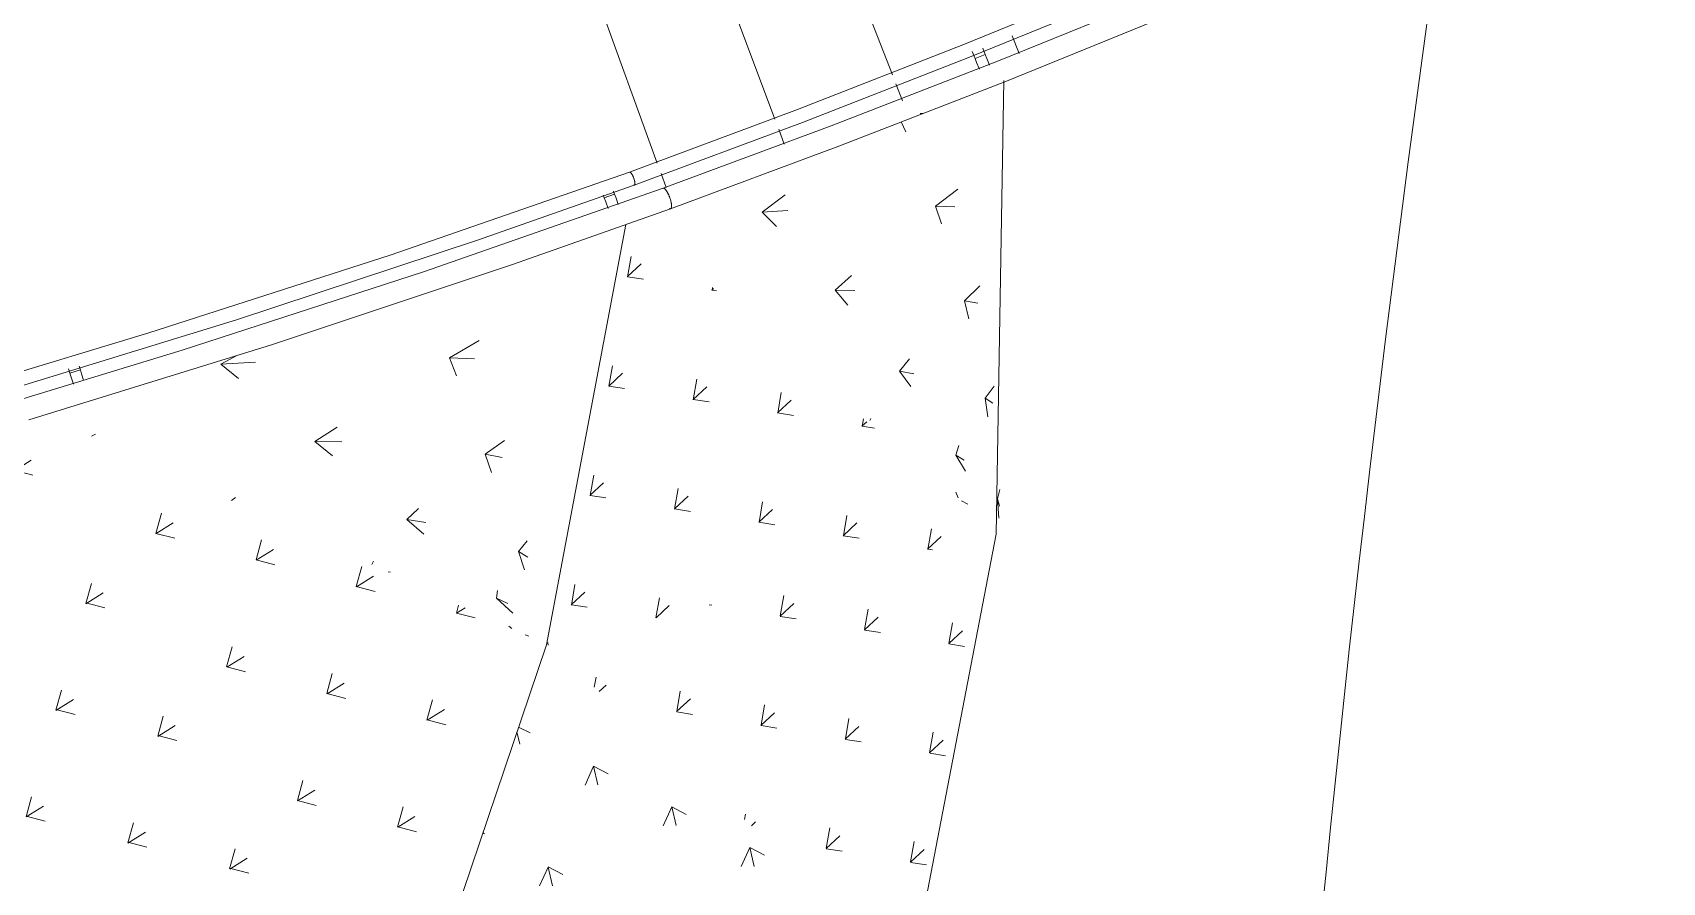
# Model space of a CAD drawing. Header units: millimetres. Extents: x 15878 to 679837, y -72324 to 391440.
# Drawn here: x 100178 to 103906, y 3167 to 5112 of the extents above; entities that cross this region are included whole.
import ezdxf

# ---------------------------------------------------------------- set-up
doc = ezdxf.new("R2010")
doc.units = ezdxf.units.MM
for name, color, linetype, lineweight in [('A-FLOR', 192, 'Continuous', 5), ('A-FLOR-HRAL', 11, 'Continuous', 5), ('A-FLOR-PATT', 8, 'Continuous', 5)]:
    doc.layers.add(name, color=color, linetype=linetype, lineweight=lineweight)

# ---------------------------------------------------------------- blocks, each defined once
blk = doc.blocks.new('Railings 6 - Railings 6-15750741-1_F')
at = {"layer": 'A-FLOR-HRAL'}
for p, q in [((102351.6, 5076.3), (102357.2, 5062.2)), ((102333.9, 5053), (102327.6, 5068.8)), ((102333.9, 5053), (102357.2, 5062.2)), ((102337.6, 5043.7), (102333.9, 5053)), ((102343.8, 5028), (102337.6, 5043.7)), ((102357.2, 5062.2), (102360.8, 5052.9)), ((102360.8, 5052.9), (102367, 5037.3)), ((101485.8, 4733.7), (101483.6, 4739.9)), ((101485.8, 4733.7), (101509.3, 4742.1)), ((101506.9, 4748.8), (101509.3, 4742.1)), ((101509.3, 4742.1), (101512.7, 4732.7)), ((101489.1, 4724.3), (101485.8, 4733.7)), ((101494.4, 4709.4), (101489.1, 4724.3)), ((101512.7, 4732.7), (101517.7, 4718.4)), ((100263.5, 4332.9), (100260.6, 4342.2)), ((100263.5, 4332.9), (100287.3, 4340.4)), ((100266.5, 4323.4), (100263.5, 4332.9)), ((100284.8, 4348.5), (100287.3, 4340.4)), ((100287.3, 4340.4), (100290.3, 4330.9)), ((100290.3, 4330.9), (100294.8, 4316.7)), ((100271.5, 4307.5), (100266.5, 4323.4))]:
    blk.add_line(p, q, dxfattribs=at)
at = {"layer": 'A-FLOR-HRAL', "flags": 128}
for points in [[(101543.5, 4792.7), (101927.8, 4936.1), (102309.8, 5085.5), (102689.4, 5240.9), (103066.6, 5402.1), (103155.7, 5406.2)], [(101554.4, 4762.6), (101938.9, 4906.2), (102321.2, 5055.6), (102701, 5211), (103078.4, 5372.3), (103142.8, 5435.5)], [(101620.4, 4755.8), (102005.2, 4898.6), (102387.8, 5047.4), (102768.1, 5202.1), (103145.9, 5362.7), (103218.7, 5394.4)], [(101637.5, 4708.8), (102022.6, 4851.7), (102405.6, 5000.6), (102786.2, 5155.5), (103164.4, 5316.2), (103186.3, 5345.8)], [(101543.5, 4792.7), (100995.7, 4602.8), (100443.8, 4424.9), (100080.8, 4315.2)], [(100089.9, 4284.5), (100644.6, 4454.5), (101195.5, 4636.7), (101554.4, 4762.7)], [(101620.4, 4755.8), (101072.4, 4564.4), (100520.3, 4385.1), (100155.4, 4273.9)], [(100169.6, 4225.9), (100724.8, 4397.4), (101276.1, 4581.1), (101637.4, 4708.8)]]:
    blk.add_lwpolyline(points, dxfattribs=at)
at = {"layer": 'A-FLOR-HRAL'}
for points, knots in [([(101543.4, 4792.7), (101544, 4792.9), (101545.1, 4792.7), (101546.7, 4791.2), (101547.6, 4790), (101548.4, 4789), (101549.2, 4787.8), (101550.1, 4786.1), (101551.2, 4784.1), (101552.1, 4782), (101553, 4779.9), (101553.9, 4777.3), (101554.7, 4774.4), (101555.3, 4771.8), (101555.7, 4769.5), (101555.9, 4766.7), (101555.7, 4764), (101555, 4762.9), (101554.6, 4762.7)], [-1, -1, -1, -1, -0.861111, -0.791667, -0.756944, -0.722222, -0.6875, -0.652778, -0.583333, -0.548611, -0.513889, -0.444444, -0.388889, -0.333333, -0.277778, -0.222222, -0.111111, 0, 0, 0, 0]), ([(101554.6, 4762.7), (101555.1, 4763), (101555.7, 4764.1), (101555.9, 4766.5), (101555.8, 4768.1), (101555.7, 4769.5), (101555.5, 4771), (101555.1, 4772.9), (101554.5, 4775.2), (101553.8, 4777.4), (101553, 4779.6), (101552, 4782.2), (101550.8, 4784.9), (101549.6, 4787.1), (101548.4, 4789), (101546.8, 4791.2), (101545, 4792.8), (101543.9, 4792.9), (101543.4, 4792.7)], [-1, -1, -1, -1, -0.861111, -0.791667, -0.756944, -0.722222, -0.6875, -0.652778, -0.583333, -0.548611, -0.513889, -0.444444, -0.388889, -0.333333, -0.277778, -0.222222, -0.111111, 0, 0, 0, 0]), ([(101620.2, 4755.7), (101621.1, 4756.2), (101622.8, 4755.8), (101625.4, 4753.4), (101626.8, 4751.6), (101628, 4750), (101629.2, 4748.2), (101630.8, 4745.5), (101632.3, 4742.4), (101633.8, 4739.2), (101634.8, 4736.6), (101635.8, 4733.9), (101636.6, 4731.5), (101637.3, 4729.3), (101637.9, 4727.2), (101638.4, 4725.1), (101638.8, 4723.2), (101639.1, 4721.3), (101639.5, 4718.9), (101639.7, 4716.2), (101639.7, 4713.4), (101639.3, 4711.2), (101638.7, 4709.7), (101638, 4709.1), (101637.7, 4708.9)], [-1, -1, -1, -1, -0.861111, -0.791667, -0.756944, -0.722222, -0.6875, -0.652778, -0.583333, -0.548611, -0.513889, -0.479167, -0.444444, -0.416667, -0.388889, -0.361111, -0.333333, -0.305556, -0.277778, -0.222222, -0.166667, -0.111111, -0.055556, 0, 0, 0, 0]), ([(101633.6, 4739.6), (101633.3, 4740.3), (101632.7, 4741.6), (101631.8, 4743.5), (101630.8, 4745.3), (101629.9, 4747), (101629, 4748.5), (101627.7, 4750.5), (101626.2, 4752.5), (101624.4, 4754.4), (101622.8, 4755.6), (101621.4, 4756), (101620.6, 4755.9), (101620.2, 4755.7)], [-0.4443637, -0.4443637, -0.4443637, -0.4443637, -0.4166667, -0.3888889, -0.3611111, -0.3333333, -0.3055556, -0.2777778, -0.2222222, -0.1666667, -0.1111111, -0.0555556, 0, 0, 0, 0]), ([(101636.7, 4731.3), (101636.6, 4731.5), (101636.3, 4732.6), (101635.6, 4734.5), (101634.6, 4737.1), (101633.9, 4738.8), (101633.6, 4739.6)], [-0.555465, -0.555465, -0.555465, -0.555465, -0.5486111, -0.5138889, -0.4791667, -0.4444444, -0.4444444, -0.4444444, -0.4444444]), ([(101639.7, 4716.3), (101639.6, 4716.7), (101639.6, 4717.7), (101639.4, 4719.5), (101639.1, 4721.8), (101638.4, 4724.9), (101637.6, 4728.2), (101636.9, 4730.6), (101636.7, 4731.3)], [-0.7776471, -0.7776471, -0.7776471, -0.7776471, -0.7569444, -0.7222222, -0.6875, -0.6527778, -0.5833333, -0.5555556, -0.5555556, -0.5555556, -0.5555556]), ([(101637.7, 4708.9), (101638.6, 4709.4), (101639.5, 4711.1), (101639.7, 4714.6), (101639.7, 4716), (101639.7, 4716.3)], [-1, -1, -1, -1, -0.8611111, -0.7916667, -0.7777778, -0.7777778, -0.7777778, -0.7777778])]:
    blk.add_open_spline(points, degree=3, knots=knots, dxfattribs=at)
for points in [[(101554.6, 4762.7), (101554.1, 4762.5), (101553.5, 4762.5), (101552.9, 4762.9)], [(101552.9, 4762.9), (101553.5, 4762.5), (101554.1, 4762.5), (101554.6, 4762.7)], [(101637.7, 4708.9), (101636.9, 4708.6), (101636, 4708.7), (101635, 4709.2)], [(101635, 4709.2), (101635.5, 4708.9), (101636.5, 4708.6), (101637.3, 4708.7), (101637.7, 4708.9)]]:
    blk.add_open_spline(points, degree=3, dxfattribs=at)
blk = doc.blocks.new('FP_166-1_F')
at = {"layer": 'A-FLOR-PATT'}
for p, q in [((102208.1, 4926.7), (102214.6, 4927.2)), ((102165.2, 4907.5), (102175.5, 4884.5)), ((101847.2, 4701.2), (101900, 4740.3)), ((102243.2, 4714.4), (102294.3, 4753.9)), ((101847.2, 4701.2), (101906, 4704.9)), ((101847.2, 4701.2), (101879.9, 4668.2)), ((102243.2, 4714.4), (102287.5, 4713.5)), ((102243.2, 4714.4), (102257.1, 4674.5)), ((102013.8, 4522.7), (102051.3, 4556.2)), ((102013.8, 4522.7), (102059.3, 4521.6)), ((102013.8, 4522.7), (102042.9, 4488.5)), ((102309.5, 4498.4), (102345.3, 4532.2)), ((102309.5, 4498.4), (102340.5, 4492.4)), ((102309.5, 4498.4), (102319.8, 4457.1)), ((102161.5, 4337.3), (102183.7, 4365.1)), ((102161.5, 4337.3), (102193.6, 4331.2)), ((102161.5, 4337.3), (102187.1, 4301.7)), ((102356.8, 4275.2), (102377.5, 4303)), ((102356.8, 4275.2), (102374.6, 4264.1)), ((102356.8, 4275.2), (102363.6, 4232.5)), ((102093.4, 4224.1), (102095.3, 4228.6)), ((102290.2, 4144.8), (102297.1, 4167)), ((102290.2, 4144.8), (102309, 4133.8)), ((102290.2, 4144.8), (102312.2, 4107.9)), ((102385.4, 4044.6), (102390.9, 4066.5)), ((102295.7, 4046.9), (102290.4, 4060.3)), ((102303, 4040.5), (102317.3, 4032.6)), ((102385.4, 4044.6), (102390, 4028.3)), ((102385.4, 4044.6), (102388.7, 4000.6))]:
    blk.add_line(p, q, dxfattribs=at)
blk = doc.blocks.new('FP_171-1_F')
at = {"layer": 'A-FLOR-PATT'}
for p, q in [((101132, 4367.3), (101200, 4407.4)), ((100608.4, 4353.3), (100646.5, 4373.9)), ((101132, 4367.3), (101188.6, 4365.6)), ((101132, 4367.3), (101147.7, 4326.1)), ((100608.4, 4353.3), (100687.7, 4357.8)), ((100608.4, 4353.3), (100649.3, 4320.3)), ((100312.8, 4188), (100321.7, 4193.1)), ((100824, 4176.4), (100874.7, 4209.3)), ((100824, 4176.4), (100885.4, 4175.3)), ((100824, 4176.4), (100863.8, 4143)), ((101213.5, 4146.9), (101257.6, 4178.8)), ((101213.5, 4146.9), (101252.5, 4139.2)), ((101213.5, 4146.9), (101228.2, 4105.4)), ((100633.4, 4041.3), (100642.4, 4048.3)), ((101034.2, 3997.8), (101060.7, 4023.1)), ((101034.2, 3997.8), (101077.8, 3991)), ((101034.2, 3997.8), (101073, 3964.1)), ((101289.8, 3924.7), (101309.8, 3948.5)), ((101289.8, 3924.7), (101311, 3911.1)), ((101289.8, 3924.7), (101303.5, 3882.8)), ((100954, 3894.7), (100957.7, 3901.9)), ((100991.1, 3877.7), (100997.1, 3876.9)), ((101239.1, 3817.5), (101241.4, 3835.1)), ((101239.1, 3817.5), (101264.9, 3805.1)), ((101239.1, 3817.5), (101276.9, 3783.5)), ((101274.6, 3748), (101267.6, 3753.8)), ((101305.2, 3734), (101313.4, 3730.8)), ((101357.8, 3710), (101356.6, 3716.4))]:
    blk.add_line(p, q, dxfattribs=at)

msp = doc.modelspace()

# ---------------------------------------------------------------- hatches: boundary and pattern name
at = {"layer": 'A-FLOR-PATT'}
h = msp.add_hatch(dxfattribs=at)
h.set_pattern_fill('FP_197', color=256, style=0, pattern_type=2)
h.set_pattern_definition([(42.948, (31972.03, -27580.04), (42.84313, 250.33527), [42.735, -279.594]), (350.96, (31972.03, -27580.04), (42.8437, 250.33466), [36.66, -158.862]), (80.288, (31972.03, -27580.04), (-193.09365, 30.7224), [47.62, -206.354])])
h.paths.add_polyline_path([(101353.4, 3710.9), (102382.5, 3963.8), (101558.4, 4681.2), (101534.4, 4669.9), (101451.3, 4229.4)], flags=0)
h = msp.add_hatch(dxfattribs=at)
h.set_pattern_fill('FP_372', color=256, style=0, pattern_type=2)
h.set_pattern_definition([(31.503, (-6168.9, -28076.41), (68.27642, 244.09014), [46.823, -306.339]), (345.655, (-6168.9, -28076.4), (68.2727, 244.0912), [45.062, -195.267]), (74.373, (-6168.9, -28076.4), (-232.8343, 59.5465), [47.524, -205.935])])
h.paths.add_polyline_path([(101051.1, 2814.8), (100182.1, 4231.3), (100152.4, 4219.4), (99626.1, 3159.1), (100628.5, 2916.9)], flags=0)
h = msp.add_hatch(dxfattribs=at)
h.set_pattern_fill('FP_374', color=256, style=0, pattern_type=2)
h.set_pattern_definition([(31.855, (-2988.95, -26391.35), (67.20172, 244.884), [46.252, -302.6]), (345.145, (-2988.95, -26391.35), (67.1999, 244.8843), [44.443, -192.588]), (74.655, (-2988.95, -26391.35), (-229.10854, 60.7685), [47.613, -206.324])])
h.paths.add_polyline_path([(101051.1, 2814.8), (101353.4, 3710.9), (100195.5, 4235.2), (100183.9, 4228.4), (100444.4, 3803.7)], flags=0)
h = msp.add_hatch(dxfattribs=at)
h.set_pattern_fill('FP_198', color=256, style=0, pattern_type=2)
h.set_pattern_definition([(42.757, (31754.91, -27515.64), (43.76243, 250.1757), [42.725, -279.527]), (350.751, (31754.91, -27515.64), (43.7645, 250.1754), [36.635, -158.753]), (80.078, (31754.91, -27515.64), (-192.8488, 31.4009), [47.62, -206.354])])
h.paths.add_polyline_path([(102191.4, 2971.3), (102382.5, 3963.8), (101353.4, 3710.9)], flags=0)
h = msp.add_hatch(dxfattribs=at)
h.set_pattern_fill('FP_196', color=256, style=0, pattern_type=2)
h.set_pattern_definition([(282.986, (112707.98, 7833), (178.6945, -93.214), [44.109, -288.584]), (245.773, (112707.98, 7833), (178.6948, -93.2135), [47.49, -205.789]), (332.451, (112707.98, 7833), (103.936, 230.97), [37.79, -163.755])])
h.paths.add_polyline_path([(101051.1, 2814.8), (102191.4, 2971.3), (101353.4, 3710.9), (101103.9, 2971.3)], flags=0)

# ---------------------------------------------------------------- linework, layer by layer
at = {"layer": 'A-FLOR'}
for p, q in [((102144.9, 5015.3), (101660.9, 6266.6)), ((101876.1, 4914), (101407.4, 6166.2)), ((101607.2, 4812.8), (101152.4, 6069.4)), ((102434.8, 5063.9), (102418.6, 5104.6)), ((102399.8, 5002.4), (102382.5, 3963.8)), ((102168, 4955.7), (102152.9, 4994.6)), ((101897.6, 4856.6), (101884.9, 4890.6)), ((101627.4, 4757.1), (101615.7, 4789.3)), ((101535, 4673), (101353.4, 3710.9)), ((102382.5, 3963.8), (102191.4, 2971.3)), ((101051.1, 2814.8), (101353.4, 3710.9))]:
    msp.add_line(p, q, dxfattribs=at)
msp.add_arc((155209.6, -2005.5), 52331.3, 171.83723, 179.00588, dxfattribs=at)
at = {"layer": 'A-FLOR', "color": 253}
msp.add_open_spline([(96344.2, 4955.8), (96363.4, 5228.2), (96422.9, 6006.5), (96474.7, 6683.8), (96536.1, 7433.3), (96632.7, 8535.2), (96709.3, 9262.6), (96793.3, 9945.2), (96869.9, 10428.7), (96983.5, 11144.8), (97158.4, 11967.1), (97263.8, 12462.2), (97366.7, 12846.1), (97600.6, 13718.3), (97871.6, 14604.1), (98220, 15656.1), (98393.4, 16189.3), (99090.6, 18103.7), (99821.1, 20005.7), (100219.1, 20990.3), (100696.9, 22115.4), (101075.7, 22965.8), (101324.5, 23514.1), (101542, 23980.3), (101787.4, 24506.3), (102046.2, 25036.6), (102281.7, 25498.7), (102739.9, 26397.5), (103051.3, 26982.9), (103277.8, 27391.3), (103534.7, 27854.6), (104099.2, 28831.9), (104705.7, 29824.7), (105214.7, 30626), (105396.2, 30905.4), (105678.8, 31330.9), (106106.1, 31953.1), (106610.7, 32673.4), (106889.4, 33056.9), (107294.6, 33606.4), (107669.6, 34094.8), (108084.1, 34625.2), (108384.3, 34998.9), (108572.1, 35230.7), (108883.6, 35607.2), (109336.8, 36137.4), (109510.5, 36332.7), (109662.8, 36505.2), (109880.1, 36742.5), (110080.1, 36961), (110293.3, 37185.3), (110502.2, 37401.5), (110857.2, 37756.3), (111355, 38240.5), (111771.3, 38639.5), (112018.5, 38878.1), (112335.1, 39194.7), (112542.5, 39407.3), (112814.2, 39698.6), (113004.6, 39913.6), (113150.8, 40081.6), (113200.6, 40143.1), (113407.6, 40398.7), (113554.8, 40593.9), (113669.5, 40751.7), (113835.4, 40997.6), (113977.7, 41225.2), (114088.3, 41416.7), (114174.6, 41572.4), (114282, 41787.6), (114379.3, 41996.1), (114442.8, 42145.6), (114541.5, 42416.5), (114601.3, 42612.1), (114644.6, 42773.6), (114675.1, 42895.7), (114712.3, 43087), (114732.3, 43229.3), (114758.3, 43460.1), (114771.1, 43704), (114771.1, 43887.1), (114758.5, 44252.1), (114729.6, 44526.8), (114699.1, 44775.8), (114650.1, 45054.2), (114594.1, 45342.6), (114508.4, 45746), (114293.8, 46547.5), (114131.8, 47077.7), (113870.8, 47881.5), (113711.7, 48343.9), (113514.1, 48952.2), (113319.2, 49565.4), (113107.2, 50229.3), (112893.7, 50910.9), (112732.1, 51423.6), (112605.7, 51823.7), (112490.3, 52186.6), (112198.3, 53117), (112074.7, 53506.3), (111938.1, 53934.2), (111803.4, 54349), (111715.9, 54618.4), (111562.6, 55064), (111277.3, 55848.2), (111184.2, 56091), (110994.8, 56560), (110770.5, 57041.1), (110610.8, 57341.6)], degree=3, knots=[-188.381065, -188.381065, -188.381065, -188.381065, -186.510019, -184.068686, -181.285656, -178.450787, -175.686299, -173.59668, -171.514172, -169.264056, -166.995846, -165.08619, -163.108389, -160.670643, -157.454768, -154.613653, -150.556182, -145.481425, -139.857851, -135.126592, -131.606639, -128.590165, -126.3486, -124.49083, -122.646284, -120.797116, -118.478861, -116.080736, -113.73908, -111.922024, -109.595282, -106.506213, -102.957809, -100.280123, -98.316939, -96.566761, -94.218526, -91.910478, -89.68123, -87.740781, -85.582316, -83.646486, -82.058071, -80.671684, -79.046547, -77.461894, -76.160251, -75.270006, -74.341551, -73.326294, -72.334157, -71.116866, -69.478015, -67.53695, -65.769305, -64.271796, -63.080401, -61.829013, -60.753383, -59.759084, -59.11429, -58.423778, -57.709416, -56.868094, -56.062186, -55.230066, -54.369402, -53.638497, -52.938153, -52.228048, -51.535056, -50.789737, -50.072364, -49.349764, -48.805109, -48.270928, -47.762544, -47.137584, -46.458665, -45.736541, -44.86891, -43.966285, -42.989509, -42.102979, -41.197186, -40.114602, -38.433206, -36.466535, -34.02607, -31.958603, -29.797912, -27.85797, -25.690428, -23.441085, -21.307789, -19.477986, -18.01326, -16.069469, -14.137935, -12.13146, -10.715054, -9.435725, -8.132416, -6.392924, -4.678867, -2.926895, -1.507379, 0, 0, 0, 0], dxfattribs=at)

# ---------------------------------------------------------------- block references
at = {"layer": 'A-FLOR'}
for name in ['FP_166-1_F', 'FP_171-1_F']:
    msp.add_blockref(name, (0, 0), dxfattribs=at)
at = {"layer": 'A-FLOR-HRAL'}
msp.add_blockref('Railings 6 - Railings 6-15750741-1_F', (0, 0), dxfattribs=at)

doc.saveas('drawing.dxf')
